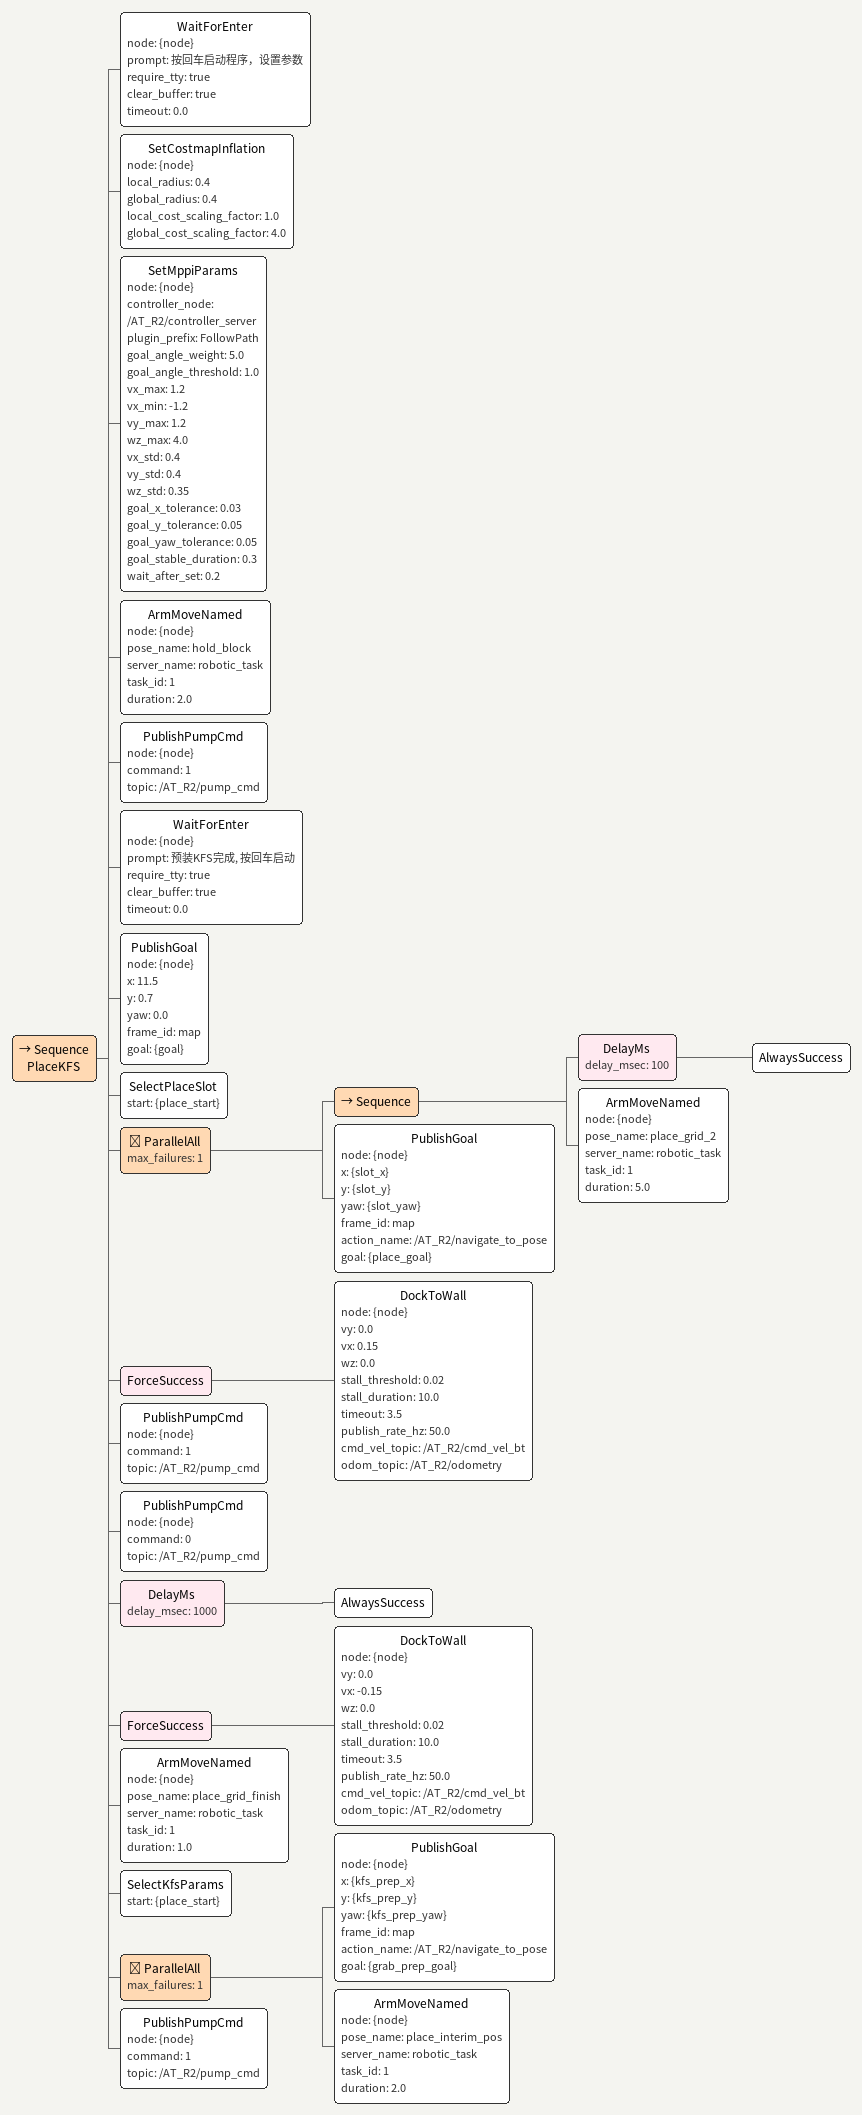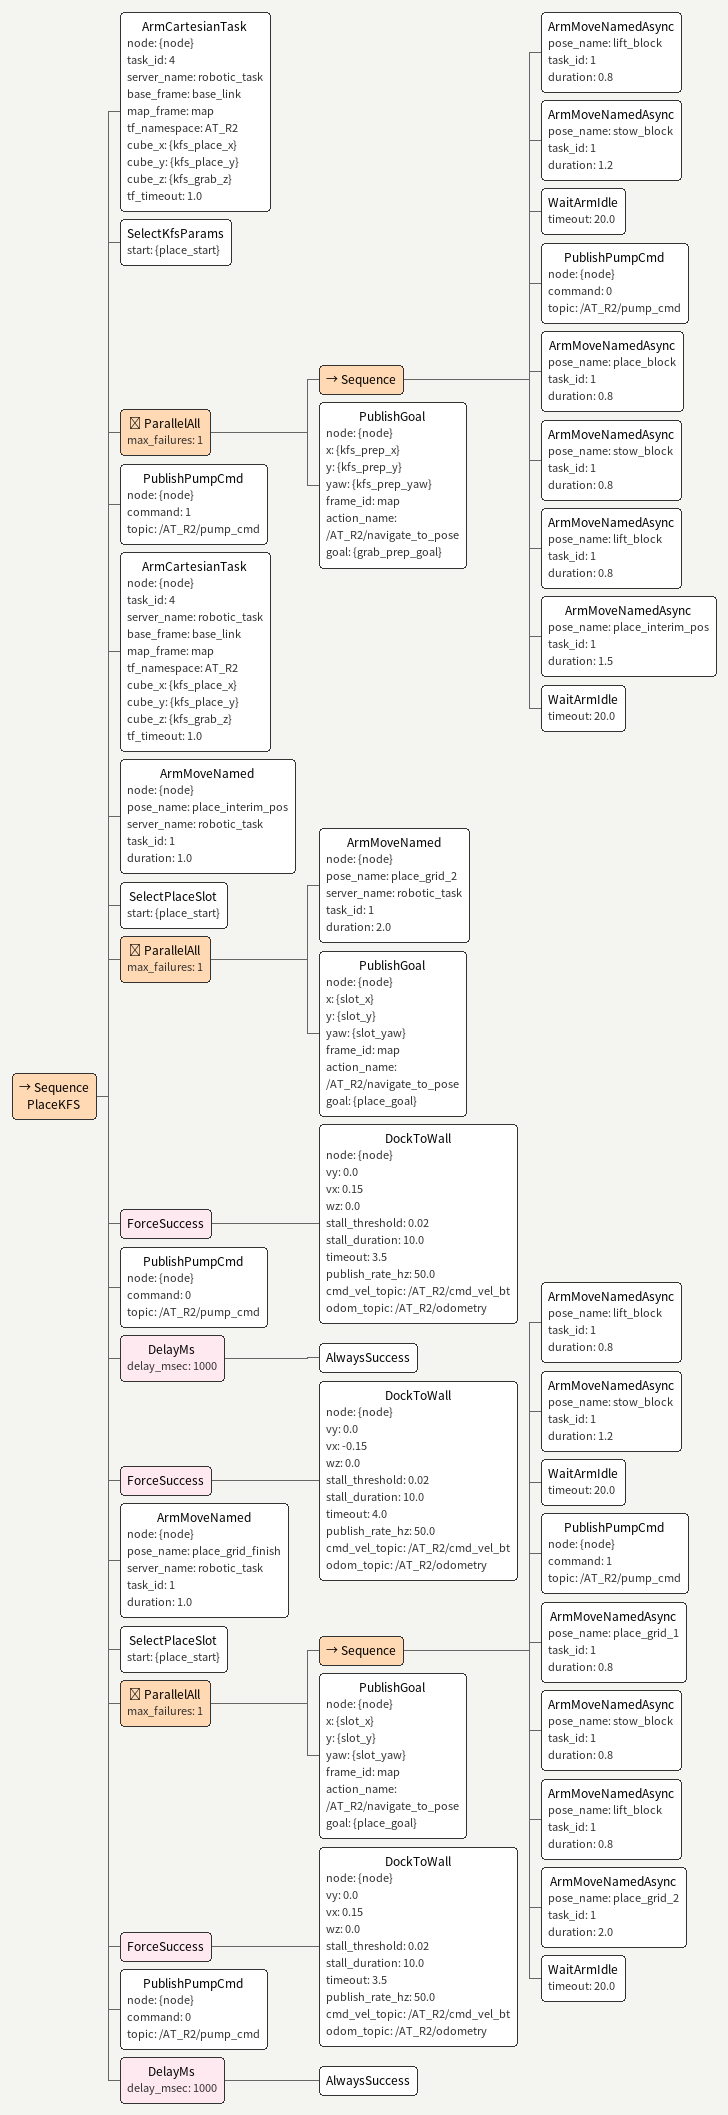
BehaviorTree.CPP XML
<Sequence name="PlaceKFS">
<WaitForEnter node="{node}" prompt="按回车启动程序，设置参数" require_tty="true" clear_buffer="true" timeout="0.0"/>
<SetCostmapInflation node="{node}" local_radius="0.4" global_radius="0.4" local_cost_scaling_factor="1.0" global_cost_scaling_factor="4.0"/>

<SetMppiParams node="{node}" controller_node="/AT_R2/controller_server" plugin_prefix="FollowPath" goal_angle_weight="5.0" goal_angle_threshold="1.0" vx_max="1.2" vx_min="-1.2" vy_max="1.2" wz_max="4.0" vx_std="0.4" vy_std="0.4" wz_std="0.35" goal_x_tolerance="0.03" goal_y_tolerance="0.05" goal_yaw_tolerance="0.05" goal_stable_duration="0.3" wait_after_set="0.2"/>
  <!-- ===== A 段: 预装 ===== -->
  <ArmMoveNamed node="{node}" pose_name="hold_block" server_name="robotic_task" task_id="1" duration="2.0"/>
  <PublishPumpCmd node="{node}" command="1" topic="/AT_R2/pump_cmd"/>

  <WaitForEnter node="{node}" prompt="预装KFS完成, 按回车启动" require_tty="true" clear_buffer="true" timeout="0.0"/>

  <PublishGoal node="{node}" x="11.5" y="0.7" yaw="0.0" frame_id="map" goal="{goal}"/>
  <!-- ===== B 段 (第 1 次): 放预装那个 KFS 到 slot_1 ===== -->
  <SelectPlaceSlot start="{place_start}"/>

  <!-- 1+2. 机械臂摆放置姿态 与 导航到预备点 并行 -->
  <ParallelAll max_failures="1">
    <Sequence>
      <DelayMs delay_msec="100">
        <AlwaysSuccess/>
      </DelayMs>
      <ArmMoveNamed node="{node}" pose_name="place_grid_2" server_name="robotic_task" task_id="1" duration="5.0"/>
    </Sequence>
    <PublishGoal node="{node}" x="{slot_x}" y="{slot_y}" yaw="{slot_yaw}" frame_id="map" action_name="/AT_R2/navigate_to_pose" goal="{place_goal}"/>
  </ParallelAll>
  <ForceSuccess>
    <DockToWall node="{node}" vy="0.0" vx="0.15" wz="0.0" stall_threshold="0.02" stall_duration="10.0" timeout="3.5" publish_rate_hz="50.0" cmd_vel_topic="/AT_R2/cmd_vel_bt" odom_topic="/AT_R2/odometry"/>
  </ForceSuccess>

  <!-- 3. 松气泵 放下 KFS -->
  <PublishPumpCmd node="{node}" command="1" topic="/AT_R2/pump_cmd"/>
  <PublishPumpCmd node="{node}" command="0" topic="/AT_R2/pump_cmd"/>

  <DelayMs delay_msec="1000">
    <AlwaysSuccess/>
  </DelayMs>

  <!-- ===== 抓取阶段: 取 kfs_1 放车上, 取 kfs_2 拿手上 ===== -->
  <ForceSuccess>
    <DockToWall node="{node}" vy="0.0" vx="-0.15" wz="0.0" stall_threshold="0.02" stall_duration="10.0" timeout="3.5" publish_rate_hz="50.0" cmd_vel_topic="/AT_R2/cmd_vel_bt" odom_topic="/AT_R2/odometry"/>
  </ForceSuccess>

  <ArmMoveNamed node="{node}" pose_name="place_grid_finish" server_name="robotic_task" task_id="1" duration="1.0"/>

  <!-- ===== C 段 #1: 取地上 kfs_1 ===== -->
  <SelectKfsParams start="{place_start}"/>

  <ParallelAll max_failures="1">
    <PublishGoal node="{node}" x="{kfs_prep_x}" y="{kfs_prep_y}" yaw="{kfs_prep_yaw}" frame_id="map" action_name="/AT_R2/navigate_to_pose" goal="{grab_prep_goal}"/>
    <ArmMoveNamed node="{node}" pose_name="place_interim_pos" server_name="robotic_task" task_id="1" duration="2.0"/>
  </ParallelAll>

  <PublishPumpCmd node="{node}" command="1" topic="/AT_R2/pump_cmd"/>

</Sequence>

<Sequence name="PlaceKFS">
<ArmCartesianTask node="{node}" task_id="4" server_name="robotic_task" base_frame="base_link" map_frame="map" tf_namespace="AT_R2" cube_x="{kfs_place_x}" cube_y="{kfs_place_y}" cube_z="{kfs_grab_z}" tf_timeout="1.0"/>

  <!-- ===== 并行: 放 kfs_1 到车上 + 选 kfs_2 并导航到 kfs_2 预备点 ===== -->
  <SelectKfsParams start="{place_start}"/>

  <ParallelAll max_failures="1">
    <Sequence>
      <ArmMoveNamedAsync pose_name="lift_block" task_id="1" duration="0.8"/>
      <ArmMoveNamedAsync pose_name="stow_block" task_id="1" duration="1.2"/>
      <WaitArmIdle timeout="20.0"/>
      <PublishPumpCmd node="{node}" command="0" topic="/AT_R2/pump_cmd"/>
      <ArmMoveNamedAsync pose_name="place_block" task_id="1" duration="0.8"/>
      <ArmMoveNamedAsync pose_name="stow_block" task_id="1" duration="0.8"/>
      <ArmMoveNamedAsync pose_name="lift_block" task_id="1" duration="0.8"/>
      <ArmMoveNamedAsync pose_name="place_interim_pos" task_id="1" duration="1.5"/>
      <WaitArmIdle timeout="20.0"/>
    </Sequence>
    <PublishGoal node="{node}" x="{kfs_prep_x}" y="{kfs_prep_y}" yaw="{kfs_prep_yaw}" frame_id="map" action_name="/AT_R2/navigate_to_pose" goal="{grab_prep_goal}"/>
  </ParallelAll>
  <!-- ===== C 段 #2: 取地上 kfs_2 (拿在手上) ===== -->
  <PublishPumpCmd node="{node}" command="1" topic="/AT_R2/pump_cmd"/>

  <ArmCartesianTask node="{node}" task_id="4" server_name="robotic_task" base_frame="base_link" map_frame="map" tf_namespace="AT_R2" cube_x="{kfs_place_x}" cube_y="{kfs_place_y}" cube_z="{kfs_grab_z}" tf_timeout="1.0"/>

  <ArmMoveNamed node="{node}" pose_name="place_interim_pos" server_name="robotic_task" task_id="1" duration="1.0"/>
  <!-- ===== B 段 #2: 放手上 kfs_2 到 priority[1] ===== -->
  <SelectPlaceSlot start="{place_start}"/>

  <ParallelAll max_failures="1">
    <ArmMoveNamed node="{node}" pose_name="place_grid_2" server_name="robotic_task" task_id="1" duration="2.0"/>
    <PublishGoal node="{node}" x="{slot_x}" y="{slot_y}" yaw="{slot_yaw}" frame_id="map" action_name="/AT_R2/navigate_to_pose" goal="{place_goal}"/>
  </ParallelAll>

  <ForceSuccess>
    <DockToWall node="{node}" vy="0.0" vx="0.15" wz="0.0" stall_threshold="0.02" stall_duration="10.0" timeout="3.5" publish_rate_hz="50.0" cmd_vel_topic="/AT_R2/cmd_vel_bt" odom_topic="/AT_R2/odometry"/>
  </ForceSuccess>

  <PublishPumpCmd node="{node}" command="0" topic="/AT_R2/pump_cmd"/>
  <DelayMs delay_msec="1000">
    <AlwaysSuccess/>
  </DelayMs>
  <!-- 退出 slot, 准备放车上的 kfs_1 -->
  <ForceSuccess>
    <DockToWall node="{node}" vy="0.0" vx="-0.15" wz="0.0" stall_threshold="0.02" stall_duration="10.0" timeout="4.0" publish_rate_hz="50.0" cmd_vel_topic="/AT_R2/cmd_vel_bt" odom_topic="/AT_R2/odometry"/>
  </ForceSuccess>

  <ArmMoveNamed node="{node}" pose_name="place_grid_finish" server_name="robotic_task" task_id="1" duration="1.0"/>

  <!-- ===== 并行: 从车上取 kfs_1 (动作同放车上, pump=1) + 选 priority[2] 并导航 ===== -->
  <SelectPlaceSlot start="{place_start}"/>

  <ParallelAll max_failures="1">
    <Sequence>
      <ArmMoveNamedAsync pose_name="lift_block" task_id="1" duration="0.8"/>
      <ArmMoveNamedAsync pose_name="stow_block" task_id="1" duration="1.2"/>
      <WaitArmIdle timeout="20.0"/>
      <PublishPumpCmd node="{node}" command="1" topic="/AT_R2/pump_cmd"/>
      <ArmMoveNamedAsync pose_name="place_grid_1" task_id="1" duration="0.8"/>
      <ArmMoveNamedAsync pose_name="stow_block" task_id="1" duration="0.8"/>
      <ArmMoveNamedAsync pose_name="lift_block" task_id="1" duration="0.8"/>
      <ArmMoveNamedAsync pose_name="place_grid_2" task_id="1" duration="2.0"/>
      <WaitArmIdle timeout="20.0"/>
    </Sequence>
    <PublishGoal node="{node}" x="{slot_x}" y="{slot_y}" yaw="{slot_yaw}" frame_id="map" action_name="/AT_R2/navigate_to_pose" goal="{place_goal}"/>
  </ParallelAll>

  <ForceSuccess>
    <DockToWall node="{node}" vy="0.0" vx="0.15" wz="0.0" stall_threshold="0.02" stall_duration="10.0" timeout="3.5" publish_rate_hz="50.0" cmd_vel_topic="/AT_R2/cmd_vel_bt" odom_topic="/AT_R2/odometry"/>
  </ForceSuccess>

  <PublishPumpCmd node="{node}" command="0" topic="/AT_R2/pump_cmd"/>
  <DelayMs delay_msec="1000">
    <AlwaysSuccess/>
  </DelayMs>

</Sequence>
